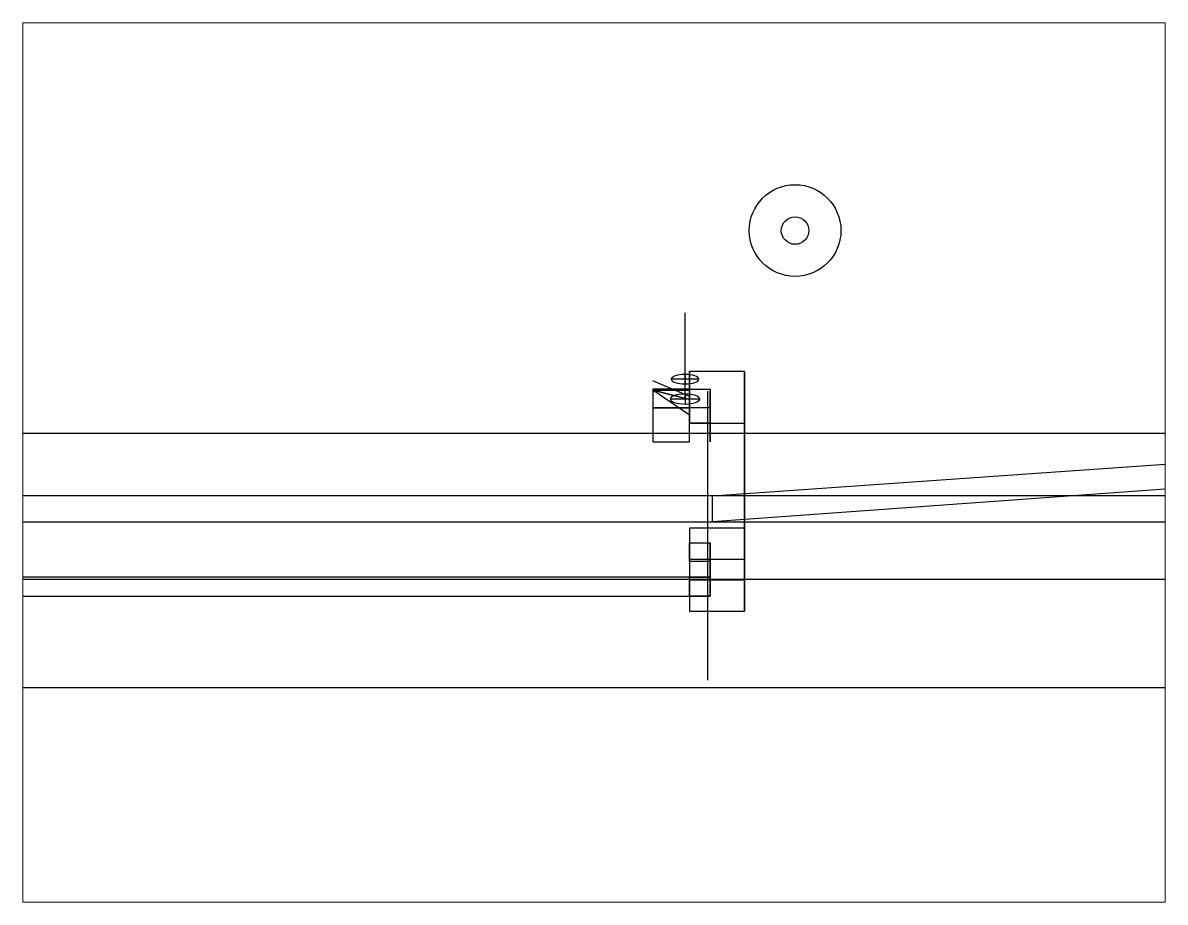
# Paper-space layout 'Layout1' of a CAD drawing. Header units: millimetres, sheet in inches. Extents: x 0.1 to 10.1, y 0.1 to 7.8.
# The model-space entities are those that its viewports show. They can reach past a viewport. Long polylines and large blocks are cut down to what shows.
import ezdxf

# ---------------------------------------------------------------- set-up
doc = ezdxf.new("R2010")
doc.units = ezdxf.units.MM
doc.header["$MEASUREMENT"] = 0
for name, color, linetype in [('Construction 5', 6, 'Continuous'), ('Dim', 2, 'Continuous'), ('Enclosure Mounts', 253, 'Continuous'), ('Netduino Construction', 40, 'Continuous')]:
    doc.layers.add(name, color=color, linetype=linetype)

msp = doc.modelspace()

# ---------------------------------------------------------------- linework, layer by layer
at = {"layer": 'Construction 5', "extrusion": (0, 0.939693, -0.34202)}
for p, q in [((147, 55.38, 64.13), (147, 64.78, 60.71)), ((148.6, 55.38, 64.13), (145.4, 55.38, 64.13)), ((147, 55.93, 65.63), (147, 54.84, 62.62))]:
    msp.add_line(p, q, dxfattribs=at)
at = {"layer": 'Construction 5', "extrusion": (1.17149e-14, 0.939693, -0.34202)}
for p, q in [((147.5, 55.66, 58.17), (143.5, 57.37, 62.87)), ((147.5, 55.32, 57.23), (143.5, 56.35, 60.05)), ((143.5, 56.35, 60.05), (147.5, 56.35, 60.05)), ((147.5, 56.35, 60.05), (147.5, 55.32, 57.23)), ((147.5, 56.35, 60.05), (147.5, 55.66, 58.17))]:
    msp.add_line(p, q, dxfattribs=at)
at = {"layer": 'Construction 5', "extrusion": (1.11282e-15, 0.939693, -0.34202)}
for p, q in [((148.5, 57.54, 63.34), (145.5, 57.54, 63.34)), ((147, 58.06, 64.75), (147, 57.03, 61.93)), ((147.5, 56.35, 60.05), (147.5, 58.4, 65.69))]:
    msp.add_line(p, q, dxfattribs=at)
at = {"layer": 'Construction 5', "extrusion": (4.05033e-16, 0.34202, 0.939693)}
msp.add_line((153.5, 58.4, 65.69), (153.5, 48.06, 69.45), dxfattribs=at)
at = {"layer": 'Construction 5', "extrusion": (1, 8.90256e-15, -3.24027e-15)}
msp.add_line((147.5, 54.42, 60.75), (147.5, 56.47, 66.39), dxfattribs=at)
at = {"layer": 'Construction 5'}
for p, q in [((149.5, 35.72, 10.09), (149.5, 56.24, 66.48)), ((51.5, 35.72, 10.09), (231, 35.72, 10.09))]:
    msp.add_line(p, q, dxfattribs=at)
at = {"layer": 'Construction 5', "extrusion": (-3.02907e-16, 0.939693, -0.34202)}
for p, q in [((153.5, 44.81, 60.52), (153.5, 52.76, 67.74)), ((153.5, 48.06, 69.45), (153.5, 32.24, 25.98))]:
    msp.add_line(p, q, dxfattribs=at)
at = {"layer": 'Construction 5', "extrusion": (0, -0.939693, 0.34202)}
msp.add_line((149.5, 24.72, 14.1), (149.5, 35.72, 10.09), dxfattribs=at)
at = {"layer": 'Construction 5', "extrusion": (1, 1.01495e-15, 1.74703e-15)}
msp.add_line((153.5, 32.24, 11.36), (153.5, 32.24, 3), dxfattribs=at)
at = {"layer": 'Construction 5', "extrusion": (1, -7.76632e-30, 3.40004e-15)}
msp.add_line((153.5, 32.24, 11.36), (153.5, 32.24, 25.98), dxfattribs=at)
at = {"layer": 'Construction 5'}
for elevation in [3, 8]:
    msp.add_lwpolyline([(231, 23.88), (31, 23.88), (31, 136.76), (231, 136.76)], close=True, dxfattribs=dict(at, elevation=elevation))
at = {"layer": 'Construction 5', "extrusion": (4.84138e-14, 0.939693, -0.34202), "elevation": 32.41}
msp.add_lwpolyline([(-155.84, 114.48), (-155.84, 114.48), (-155.84, 114.48), (-155.84, 114.48)], close=True, dxfattribs=at)
at = {"layer": 'Construction 5', "extrusion": (1.26828e-16, 0.34202, 0.939693), "elevation": 81.7}
msp.add_lwpolyline([(-147.5, -26.41), (-153.5, -26.41), (-153.5, -32.41), (-147.5, -32.41)], close=True, dxfattribs=at)
at = {"layer": 'Construction 5', "extrusion": (2.96752e-15, -0.939693, 0.34202), "elevation": -30.36}
msp.add_lwpolyline([(147.5, 81.7), (143.5, 81.7), (143.5, 75.7), (147.5, 75.7)], close=True, dxfattribs=at)
at = {"layer": 'Construction 5', "extrusion": (3.30851e-14, 0.939693, -0.34202), "elevation": 32.41}
msp.add_lwpolyline([(-147.5, 67.7), (-143.5, 75.7), (-147.5, 75.7)], close=True, dxfattribs=at)
at = {"layer": 'Construction 5', "extrusion": (5.64529e-30, -0.34202, -0.939693), "elevation": -81.7}
msp.add_lwpolyline([(149.75, -26.41), (147.5, -26.41), (147.5, -30.36), (149.75, -30.36)], close=True, dxfattribs=at)
at = {"layer": 'Construction 5', "extrusion": (-3.35266e-29, -0.34202, -0.939693), "elevation": -81.7}
msp.add_lwpolyline([(149.75, -28.16), (147.5, -28.16), (147.5, -30.36), (149.75, -30.36)], close=True, dxfattribs=at)
at = {"layer": 'Construction 5', "extrusion": (1, -3.07727e-14, 1.32167e-14), "elevation": 149.75}
for points in [[(52.76, 67.74), (56.24, 66.48), (54.19, 60.84), (50.71, 62.1)], [(37.65, 21.1), (39.71, 20.34), (35.95, 10.01), (33.88, 10.76)], [(37.65, 21.1), (39.71, 20.34), (35.95, 10.01), (33.88, 10.76)]]:
    msp.add_lwpolyline(points, close=True, dxfattribs=at)
at = {"layer": 'Construction 5', "extrusion": (1.88279e-14, 0.34202, 0.939693), "elevation": 75.7}
msp.add_lwpolyline([(-143.5, -26.41), (-147.5, -26.41), (-147.5, -30.36), (-143.5, -30.36)], close=True, dxfattribs=at)
at = {"layer": 'Construction 5', "extrusion": (2.89104e-15, -0.939693, 0.34202), "elevation": -21.41}
msp.add_lwpolyline([(34, 92.26), (228, 92.26), (228, 10.99), (34, 10.99)], close=True, dxfattribs=at)
at = {"layer": 'Construction 5', "extrusion": (-1.30523e-15, 0.34202, 0.939693), "elevation": 72.2}
msp.add_lwpolyline([(-31, -18.41), (-231, -18.41), (-231, -21.41), (-31, -21.41)], close=True, dxfattribs=at)
at = {"layer": 'Construction 5', "extrusion": (9.91918e-17, 0.34202, 0.939693)}
for elevation in [31.7, 21.7]:
    msp.add_lwpolyline([(-147.5, -26.41), (-153.5, -26.41), (-153.5, -32.41), (-147.5, -32.41)], close=True, dxfattribs=dict(at, elevation=elevation))
at = {"layer": 'Construction 5', "extrusion": (-1.69605e-29, -0.34202, -0.939693), "elevation": -32.7}
msp.add_lwpolyline([(149.75, -28.16), (147.5, -28.16), (147.5, -30.36), (149.75, -30.36)], close=True, dxfattribs=at)
at = {"layer": 'Construction 5', "extrusion": (2.53657e-16, 0.34202, 0.939693), "elevation": 21.7}
msp.add_lwpolyline([(-149.75, -30.36), (-51.25, -30.36), (-51.25, -28.16), (-149.75, -28.16)], close=True, dxfattribs=at)
msp.add_lwpolyline([(-149.75, -30.36), (-51.25, -30.36), (-51.25, -28.16), (-149.75, -28.16)], close=True, dxfattribs=at)
at = {"layer": 'Construction 5', "extrusion": (0, -0.34202, -0.939693), "elevation": -21.7}
msp.add_lwpolyline([(149.75, -28.16), (147.5, -28.16), (147.5, -30.36), (149.75, -30.36)], close=True, dxfattribs=at)
at = {"layer": 'Construction 5'}
for points in [[(143.5, 56.35, 60.05), (147.5, 55.32, 57.23), (147.5, 56.35, 60.05)], [(147.5, 56.35, 60.05), (147.5, 55.66, 58.17), (145.9, 56.35, 60.05)], [(153.5, 32.24, 25.98), (153.5, 44.81, 60.52), (153.5, 52.76, 67.74), (153.5, 32.24, 11.36)], [(150, 41.99, 61.55), (150, 44.81, 60.52), (228, 50.29, 75.57), (231, 47.84, 77.62)]]:
    msp.add_polyline3d(points, close=True, dxfattribs=at)
at = {"layer": 'Construction 5', "extrusion": (1.11282e-15, 0.939693, -0.34202)}
msp.add_circle((-147, 79.2, 32.41), 1.5, dxfattribs=at)
at = {"layer": 'Construction 5', "extrusion": (0, 0.939693, -0.34202)}
msp.add_circle((-147, 79.2, 30.11), 1.6, dxfattribs=at)
at = {"layer": 'Enclosure Mounts'}
msp.add_polyline3d([(147.5, 56.35, 60.05), (144.5, 56.35, 60.05)], dxfattribs=at)
at = {"layer": 'Netduino Construction'}
for centre, radius in [((159, 101.76, 8), 5), ((159, 73.76, 8), 5), ((159, 73.76, 8), 1.5)]:
    msp.add_circle(centre, radius, dxfattribs=at)

psp = doc.layouts.get("Layout1")

# ---------------------------------------------------------------- viewports
at = {"layer": 'Dim', "view_target_point": (112.779, 32.526)}
psp.add_viewport(center=(5.081, 3.963), size=(10.017, 7.71129), view_center_point=(24.293, 15.931), view_height=95.90248, dxfattribs=at)

doc.saveas('drawing.dxf')
